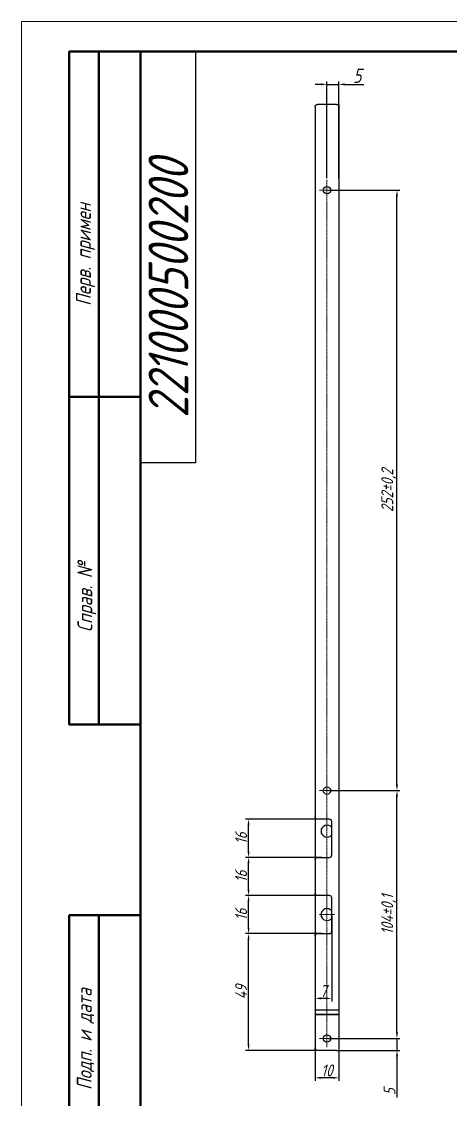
# Model space of a CAD drawing. Header units: millimetres. Extents: x 937859 to 970574, y 987894 to 996517.
# Drawn here: x 960145.3 to 960325.4, y 989360.1 to 989812.5 of the extents above; entities that cross this region are included whole.
import ezdxf

# ---------------------------------------------------------------- set-up
doc = ezdxf.new("R2010")
doc.units = ezdxf.units.MM
doc.header["$LTSCALE"] = 0.5
doc.linetypes.add('CENTER', pattern=[0.6, 0.375, -0.075, 0.075, -0.075])
doc.layers.add('DIM', color=4, linetype='Continuous')
doc.layers.add('MD_Visible', color=7, linetype='Continuous', lineweight=25)
doc.styles.get("Standard").update_dxf_attribs({"font": 'GOST_A.TTF', "oblique": 15})
doc.dimstyles.new('Аннотативный', dxfattribs={"dimscale": 0, "dimtxt": 2.5, "dimasz": 2.5, "dimexe": 1.25, "dimexo": 0.625, "dimtad": 1, "dimtxsty": 'Standard', "dimcen": 2.5, "dimadec": 0, "dimazin": 0, "dimtfac": 1, "dimtmove": 0, "dimatfit": 3, "dimfxl": 1, "dimarcsym": 0})

# ---------------------------------------------------------------- blocks, each defined once
blk = doc.blocks.new('*D203')
at = {"color": 0, "lineweight": -2, "ltscale": 20, "transparency": 16777216}
for p, q in [((960302.98, 989388.23), (960302.98, 989390.73)), ((960277.54, 989385.73), (960304.23, 989385.73)), ((960302.98, 989385.73), (960302.98, 989380.73)), ((960278.7, 989380.73), (960304.23, 989380.73)), ((960302.98, 989378.23), (960302.98, 989360.99))]:
    blk.add_line(p, q, dxfattribs=at)
at = {"color": 0, "ltscale": 20, "transparency": 16777216}
for points in [[(960302.56, 989388.23), (960303.4, 989388.23), (960302.98, 989385.73)], [(960302.56, 989378.23), (960303.4, 989378.23), (960302.98, 989380.73)]]:
    blk.add_solid(points, dxfattribs=at)
at = {"layer": 'Defpoints', "color": 0, "ltscale": 20, "transparency": 16777216}
for p in [(960276.92, 989385.73), (960302.98, 989385.73), (960278.08, 989380.73)]:
    blk.add_point(p, dxfattribs=at)
at = {"color": 0, "lineweight": 5, "ltscale": 20, "transparency": 16777216, "insert": (960299.85, 989363.36), "char_height": 5, "attachment_point": 5, "rotation": 90}
blk.add_mtext('5', dxfattribs=at)
blk = doc.blocks.new('*D204')
at = {"color": 0, "lineweight": -2, "ltscale": 20, "transparency": 16777216}
for p, q in [((960277.54, 989489.73), (960304.23, 989489.73)), ((960302.98, 989388.23), (960302.98, 989487.23)), ((960274.2, 989385.73), (960304.23, 989385.73))]:
    blk.add_line(p, q, dxfattribs=at)
at = {"color": 0, "ltscale": 20, "transparency": 16777216}
for points in [[(960302.56, 989487.23), (960303.4, 989487.23), (960302.98, 989489.73)], [(960302.56, 989388.23), (960303.4, 989388.23), (960302.98, 989385.73)]]:
    blk.add_solid(points, dxfattribs=at)
at = {"layer": 'Defpoints', "color": 0, "ltscale": 20, "transparency": 16777216}
for p in [(960276.92, 989489.73), (960302.98, 989489.73), (960273.58, 989385.73)]:
    blk.add_point(p, dxfattribs=at)
at = {"color": 0, "lineweight": 5, "ltscale": 20, "transparency": 16777216, "insert": (960299.48, 989437.73), "char_height": 5, "attachment_point": 5, "rotation": 90}
blk.add_mtext('104%%P0,1', dxfattribs=at)
blk = doc.blocks.new('*D205')
at = {"color": 0, "lineweight": -2, "ltscale": 20, "transparency": 16777216}
for p, q in [((960274.2, 989741.73), (960304.23, 989741.73)), ((960302.98, 989492.23), (960302.98, 989739.23)), ((960274.2, 989489.73), (960304.23, 989489.73))]:
    blk.add_line(p, q, dxfattribs=at)
at = {"color": 0, "ltscale": 20, "transparency": 16777216}
for points in [[(960302.56, 989739.23), (960303.4, 989739.23), (960302.98, 989741.73)], [(960302.56, 989492.23), (960303.4, 989492.23), (960302.98, 989489.73)]]:
    blk.add_solid(points, dxfattribs=at)
at = {"layer": 'Defpoints', "color": 0, "ltscale": 20, "transparency": 16777216}
for p in [(960273.58, 989741.73), (960302.98, 989741.73), (960273.58, 989489.73)]:
    blk.add_point(p, dxfattribs=at)
at = {"color": 0, "lineweight": 5, "ltscale": 20, "transparency": 16777216, "insert": (960299.48, 989615.73), "char_height": 5, "attachment_point": 5, "rotation": 90}
blk.add_mtext('252%%P0,2', dxfattribs=at)
blk = doc.blocks.new('*D206')
at = {"color": 0, "lineweight": -2, "ltscale": 20, "transparency": 16777216}
for p, q in [((960271.08, 989786.14), (960268.58, 989786.14)), ((960273.58, 989746.76), (960273.58, 989787.39)), ((960273.58, 989786.14), (960278.58, 989786.14)), ((960278.58, 989746.76), (960278.58, 989787.39)), ((960281.08, 989786.14), (960289.01, 989786.14))]:
    blk.add_line(p, q, dxfattribs=at)
at = {"color": 0, "ltscale": 20, "transparency": 16777216}
for points in [[(960271.08, 989786.56), (960271.08, 989785.73), (960273.58, 989786.14)], [(960281.08, 989786.56), (960281.08, 989785.73), (960278.58, 989786.14)]]:
    blk.add_solid(points, dxfattribs=at)
at = {"layer": 'Defpoints', "color": 0, "ltscale": 20, "transparency": 16777216}
for p in [(960278.58, 989786.14), (960273.58, 989746.13), (960278.58, 989746.13)]:
    blk.add_point(p, dxfattribs=at)
at = {"color": 0, "lineweight": 5, "ltscale": 20, "transparency": 16777216, "insert": (960286.29, 989789.77), "char_height": 5, "attachment_point": 5}
blk.add_mtext('{\\H1.2x;5}', dxfattribs=at)
blk = doc.blocks.new('*D209')
at = {"color": 0, "lineweight": -2, "ltscale": 20, "transparency": 16777216}
for p, q in [((960268.58, 989391.94), (960268.58, 989367.95)), ((960278.58, 989391.94), (960278.58, 989367.95)), ((960276.08, 989369.2), (960271.08, 989369.2))]:
    blk.add_line(p, q, dxfattribs=at)
at = {"color": 0, "ltscale": 20, "transparency": 16777216}
for points in [[(960271.08, 989369.61), (960271.08, 989368.78), (960268.58, 989369.2)], [(960276.08, 989369.61), (960276.08, 989368.78), (960278.58, 989369.2)]]:
    blk.add_solid(points, dxfattribs=at)
at = {"layer": 'Defpoints', "color": 0, "ltscale": 20, "transparency": 16777216}
for p in [(960268.58, 989392.57), (960278.58, 989392.57), (960268.58, 989369.2)]:
    blk.add_point(p, dxfattribs=at)
at = {"color": 0, "lineweight": 5, "ltscale": 20, "transparency": 16777216, "insert": (960273.58, 989372.32), "char_height": 5, "attachment_point": 5}
blk.add_mtext('10', dxfattribs=at)
blk = doc.blocks.new('*D182')
at = {"color": 0, "lineweight": -2, "ltscale": 20, "transparency": 16777216}
for p, q in [((960271.45, 989445.73), (960239.4, 989445.73)), ((960240.65, 989432.23), (960240.65, 989443.23)), ((960271.45, 989429.73), (960239.4, 989429.73))]:
    blk.add_line(p, q, dxfattribs=at)
at = {"color": 0, "ltscale": 20, "transparency": 16777216}
for points in [[(960240.23, 989443.23), (960241.06, 989443.23), (960240.65, 989445.73)], [(960240.23, 989432.23), (960241.06, 989432.23), (960240.65, 989429.73)]]:
    blk.add_solid(points, dxfattribs=at)
at = {"layer": 'Defpoints', "color": 0, "ltscale": 20, "transparency": 16777216}
for p in [(960240.65, 989445.73), (960272.08, 989445.73), (960272.08, 989429.73)]:
    blk.add_point(p, dxfattribs=at)
at = {"color": 0, "lineweight": 5, "ltscale": 20, "transparency": 16777216, "insert": (960237.52, 989437.73), "char_height": 5, "attachment_point": 5, "rotation": 90}
blk.add_mtext('16', dxfattribs=at)
blk = doc.blocks.new('*D183')
at = {"color": 0, "lineweight": -2, "ltscale": 20, "transparency": 16777216}
for p, q in [((960271.45, 989429.73), (960239.4, 989429.73)), ((960240.65, 989383.23), (960240.65, 989427.23)), ((960272.95, 989380.73), (960239.4, 989380.73))]:
    blk.add_line(p, q, dxfattribs=at)
at = {"color": 0, "ltscale": 20, "transparency": 16777216}
for points in [[(960240.23, 989427.23), (960241.06, 989427.23), (960240.65, 989429.73)], [(960240.23, 989383.23), (960241.06, 989383.23), (960240.65, 989380.73)]]:
    blk.add_solid(points, dxfattribs=at)
at = {"layer": 'Defpoints', "color": 0, "ltscale": 20, "transparency": 16777216}
for p in [(960240.65, 989429.73), (960272.08, 989429.73), (960273.58, 989380.73)]:
    blk.add_point(p, dxfattribs=at)
at = {"color": 0, "lineweight": 5, "ltscale": 20, "transparency": 16777216, "insert": (960237.52, 989405.23), "char_height": 5, "attachment_point": 5, "rotation": 90}
blk.add_mtext('49', dxfattribs=at)
blk = doc.blocks.new('*D189')
at = {"color": 0, "lineweight": -2, "ltscale": 20, "transparency": 16777216}
for p, q in [((960271.45, 989461.73), (960239.4, 989461.73)), ((960240.65, 989448.23), (960240.65, 989459.23)), ((960271.45, 989445.73), (960239.4, 989445.73))]:
    blk.add_line(p, q, dxfattribs=at)
at = {"color": 0, "ltscale": 20, "transparency": 16777216}
for points in [[(960240.23, 989459.23), (960241.06, 989459.23), (960240.65, 989461.73)], [(960240.23, 989448.23), (960241.06, 989448.23), (960240.65, 989445.73)]]:
    blk.add_solid(points, dxfattribs=at)
at = {"layer": 'Defpoints', "color": 0, "ltscale": 20, "transparency": 16777216}
for p in [(960240.65, 989461.73), (960272.08, 989461.73), (960272.08, 989445.73)]:
    blk.add_point(p, dxfattribs=at)
at = {"color": 0, "lineweight": 5, "ltscale": 20, "transparency": 16777216, "insert": (960237.52, 989453.73), "char_height": 5, "attachment_point": 5, "rotation": 90}
blk.add_mtext('16', dxfattribs=at)
blk = doc.blocks.new('*D190')
at = {"color": 0, "lineweight": -2, "ltscale": 20, "transparency": 16777216}
for p, q in [((960271.45, 989477.73), (960239.4, 989477.73)), ((960240.65, 989464.23), (960240.65, 989475.23)), ((960271.45, 989461.73), (960239.4, 989461.73))]:
    blk.add_line(p, q, dxfattribs=at)
at = {"color": 0, "ltscale": 20, "transparency": 16777216}
for points in [[(960240.23, 989475.23), (960241.06, 989475.23), (960240.65, 989477.73)], [(960240.23, 989464.23), (960241.06, 989464.23), (960240.65, 989461.73)]]:
    blk.add_solid(points, dxfattribs=at)
at = {"layer": 'Defpoints', "color": 0, "ltscale": 20, "transparency": 16777216}
for p in [(960240.65, 989477.73), (960272.08, 989477.73), (960272.08, 989461.73)]:
    blk.add_point(p, dxfattribs=at)
at = {"color": 0, "lineweight": 5, "ltscale": 20, "transparency": 16777216, "insert": (960237.52, 989469.73), "char_height": 5, "attachment_point": 5, "rotation": 90}
blk.add_mtext('16', dxfattribs=at)
blk = doc.blocks.new('*D191')
at = {"color": 0, "lineweight": -2, "ltscale": 20, "transparency": 16777216}
for p, q in [((960268.58, 989437.1), (960268.58, 989401.29)), ((960275.58, 989437.1), (960275.58, 989401.29)), ((960273.08, 989402.54), (960271.08, 989402.54))]:
    blk.add_line(p, q, dxfattribs=at)
at = {"color": 0, "ltscale": 20, "transparency": 16777216}
for points in [[(960271.08, 989402.96), (960271.08, 989402.13), (960268.58, 989402.54)], [(960273.08, 989402.96), (960273.08, 989402.13), (960275.58, 989402.54)]]:
    blk.add_solid(points, dxfattribs=at)
at = {"layer": 'Defpoints', "color": 0, "ltscale": 20, "transparency": 16777216}
for p in [(960268.58, 989437.73), (960275.58, 989437.73), (960268.58, 989402.54)]:
    blk.add_point(p, dxfattribs=at)
at = {"color": 0, "lineweight": 5, "ltscale": 20, "transparency": 16777216, "insert": (960272.08, 989405.67), "char_height": 5, "attachment_point": 5}
blk.add_mtext('7', dxfattribs=at)

msp = doc.modelspace()

# ---------------------------------------------------------------- linework, layer by layer
at = {"lineweight": 5}
msp.add_line((960670.328, 989812.5), (960145.328, 989812.5), dxfattribs=at)
at = {"linetype": 'CENTER', "lineweight": 5}
for p, q in [((960273.578, 989382.042), (960273.578, 989746.134)), ((960270.237, 989741.728), (960276.918, 989741.728)), ((960270.237, 989489.728), (960276.918, 989489.728)), ((960270.237, 989437.728), (960276.918, 989437.728)), ((960270.237, 989385.728), (960276.918, 989385.728))]:
    msp.add_line(p, q, dxfattribs=at)
at = {"lineweight": 50}
msp.add_line((960195.328, 989655), (960165.328, 989655), dxfattribs=at)
msp.add_line((960278.578, 989395.728), (960268.578, 989395.728))
at = {"lineweight": 5}
msp.add_lwpolyline([(960145.328, 989812.5), (960670.328, 989812.5), (960670.328, 989070), (960145.328, 989070)], close=True, dxfattribs=at)
at = {"lineweight": 50}
for points in [[(960165.328, 989800), (960195.328, 989800), (960195.328, 989517.5), (960165.328, 989517.5)], [(960177.828, 989800), (960195.328, 989800), (960195.328, 989517.5), (960177.828, 989517.5)], [(960195.328, 989800), (960657.828, 989800), (960657.828, 989082.5), (960195.328, 989082.5)], [(960165.328, 989437.5), (960195.328, 989437.5), (960195.328, 989295), (960165.328, 989295)], [(960177.828, 989437.5), (960195.328, 989437.5), (960195.328, 989295), (960177.828, 989295)]]:
    msp.add_lwpolyline(points, close=True, dxfattribs=at)
msp.add_lwpolyline([(960195.328, 989800), (960218.421, 989800), (960218.421, 989627.362), (960195.328, 989627.362)], close=True)
at = {"layer": 'MD_Visible', "extrusion": (0, 1, 0)}
for p, q in [((960268.578, 989776.728), (960268.578, 989446.728)), ((960277.578, 989777.728), (960269.578, 989777.728)), ((960277.578, 989777.728), (960278.578, 989777.728)), ((960278.578, 989777.728), (960278.578, 989380.728)), ((960274.578, 989477.728), (960269.578, 989477.728)), ((960275.578, 989462.728), (960275.578, 989476.728)), ((960269.578, 989461.728), (960274.578, 989461.728)), ((960268.578, 989446.728), (960268.578, 989428.728)), ((960274.578, 989445.728), (960269.578, 989445.728)), ((960275.578, 989430.728), (960275.578, 989444.728)), ((960268.578, 989428.728), (960268.578, 989381.728)), ((960269.578, 989429.728), (960274.578, 989429.728)), ((960268.578, 989397.728), (960278.578, 989397.728)), ((960268.578, 989395.728), (960278.578, 989395.728)), ((960277.578, 989380.728), (960269.578, 989380.728)), ((960277.578, 989380.728), (960278.578, 989380.728))]:
    msp.add_line(p, q, dxfattribs=at)
at = {"layer": 'MD_Visible'}
for centre in [(960273.578, 989741.728), (960273.578, 989489.728), (960273.578, 989385.728)]:
    msp.add_circle(centre, 1.55, dxfattribs=at)
at = {"layer": 'MD_Visible', "extrusion": (-2.24271e-16, 0, -1)}
for centre, start, end in [((-960269.578, 989776.728), 0, 90), ((-960269.578, 989478.728), 270, 0), ((-960269.578, 989460.728), 0, 90), ((-960269.578, 989446.728), 270, 0), ((-960269.578, 989428.728), 0, 90)]:
    msp.add_arc(centre, 1, start, end, dxfattribs=at)
at = {"layer": 'MD_Visible'}
for centre, radius, start, end in [((960273.578, 989472.728), 2.5, 36.8699, 323.1301), ((960274.578, 989476.728), 1, 0, 90), ((960274.578, 989462.728), 1, 270, 0), ((960274.578, 989444.728), 1, 0, 90), ((960273.578, 989437.728), 2.5, 36.8699, 323.1301), ((960274.578, 989430.728), 1, 270, 0)]:
    msp.add_arc(centre, radius, start, end, dxfattribs=at)
at = {"layer": 'MD_Visible', "extrusion": (-2.24271e-16, -7.53356e-40, -1)}
msp.add_arc((-960269.578, 989381.728), 1, 270, 0, dxfattribs=at)

# ---------------------------------------------------------------- texts
at = {"insert": (960198.668, 989646.163), "char_height": 16.66667, "width": 216.92802, "attachment_point": 1, "rotation": 90}
msp.add_mtext('221000500200', dxfattribs=at)
at = {"layer": 'DIM', "color": 250, "linetype": 'CENTER', "ltscale": 0.25, "char_height": 6.25, "attachment_point": 1, "rotation": 90}
for s, width, insert in [('{\\C0;Перв. примен}', 194.1389, (960168.206, 989693.185)), ('\\pxt1;{\\C0;Справ. №}', 172.96852, (960168.793, 989556.307)), ('{\\C0;Подп. и дата}', 204.94319, (960168.563, 989364.112))]:
    msp.add_mtext_dynamic_manual_height_columns(s, width=width, gutter_width=62.039, heights=[0], dxfattribs=dict(at, insert=insert))

# ---------------------------------------------------------------- dimensions: what is measured, and where the dimension line sits
at = {"lineweight": 5, "ltscale": 20}
dim = msp.add_linear_dim(base=(960278.578, 989786.145), p1=(960273.578, 989746.134), p2=(960278.578, 989746.134), text='{\\H1.2x;<>}', dimstyle='Аннотативный', override={"dimtxt": 5}, dxfattribs=at)
dim.commit()
dim.dimension.update_dxf_attribs({"geometry": '*D206', "text_midpoint": (960286.294, 989789.772)})
for base, p1, p2, text, picture, middle in [((960302.98, 989741.728), (960273.578, 989489.728), (960273.578, 989741.728), '<>%%P0,2', '*D205', (960299.478, 989615.728)), ((960302.98, 989489.728), (960273.578, 989385.728), (960276.918, 989489.728), '<>%%P0,1', '*D204', (960299.478, 989437.728))]:
    dim = msp.add_linear_dim(base=base, p1=p1, p2=p2, angle=90, text=text, dimstyle='Аннотативный', override={"dimtxt": 5}, dxfattribs=at)
    dim.commit()
    dim.dimension.update_dxf_attribs({"geometry": picture, "text_midpoint": middle})
for base, p1, p2, picture, middle in [((960240.646, 989477.728), (960272.078, 989461.728), (960272.078, 989477.728), '*D190', (960237.519, 989469.728)), ((960240.646, 989461.728), (960272.078, 989445.728), (960272.078, 989461.728), '*D189', (960237.519, 989453.728)), ((960240.646, 989445.728), (960272.078, 989429.728), (960272.078, 989445.728), '*D182', (960237.519, 989437.728)), ((960240.646, 989429.728), (960273.578, 989380.728), (960272.078, 989429.728), '*D183', (960237.519, 989405.228))]:
    dim = msp.add_linear_dim(base=base, p1=p1, p2=p2, angle=90, dimstyle='Аннотативный', override={"dimtxt": 5}, dxfattribs=at)
    dim.commit()
    dim.dimension.update_dxf_attribs({"geometry": picture, "text_midpoint": middle})
dim = msp.add_linear_dim(base=(960268.578, 989402.544), p1=(960275.578, 989437.728), p2=(960268.578, 989437.728), dimstyle='Аннотативный', override={"dimtxt": 5}, dxfattribs=at)
dim.commit()
dim.dimension.update_dxf_attribs({"geometry": '*D191', "text_midpoint": (960272.078, 989405.671)})
dim = msp.add_linear_dim(base=(960268.578, 989369.197), p1=(960278.578, 989392.568), p2=(960268.578, 989392.568), dimstyle='Аннотативный', override={"dimtxt": 5}, dxfattribs=at)
dim.commit()
dim.dimension.update_dxf_attribs({"geometry": '*D209', "text_midpoint": (960273.578, 989369.197), "dimtype": 160})
dim = msp.add_linear_dim(base=(960302.98, 989385.728), p1=(960278.078, 989380.728), p2=(960276.918, 989385.728), angle=90, dimstyle='Аннотативный', override={"dimtxt": 5}, dxfattribs=at)
dim.commit()
dim.dimension.update_dxf_attribs({"geometry": '*D203', "text_midpoint": (960302.98, 989363.356), "dimtype": 160})

doc.saveas('drawing.dxf')
